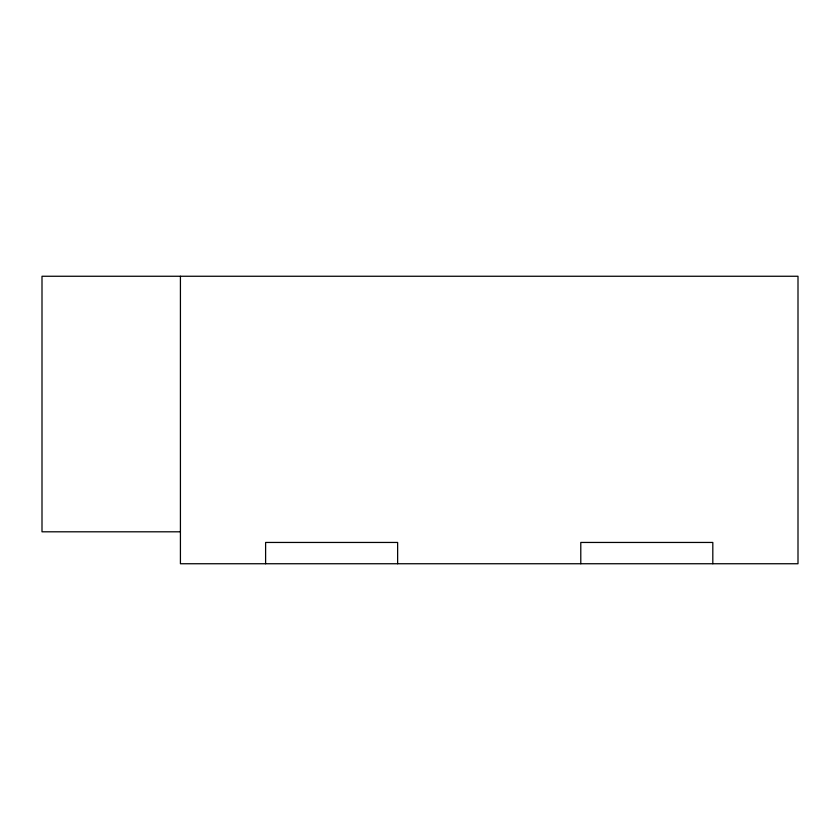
<?xml version="1.0" encoding="UTF-8"?>
<svg xmlns="http://www.w3.org/2000/svg" width="840" height="840" viewBox="0 0 840 840"><rect width="100%" height="100%" fill="white"/><g stroke="black" fill="none" stroke-linecap="round" stroke-linejoin="round"><path stroke-width="1.26" d="M180.422 531.804L42 531.804L42 276.255L798 276.255L798 563.745L180.422 563.745L180.422 276.255M712.814 563.745L712.814 542.451L580.787 542.451L580.787 563.745M397.635 563.745L397.635 542.451L265.608 542.451L265.608 563.745"/></g></svg>
